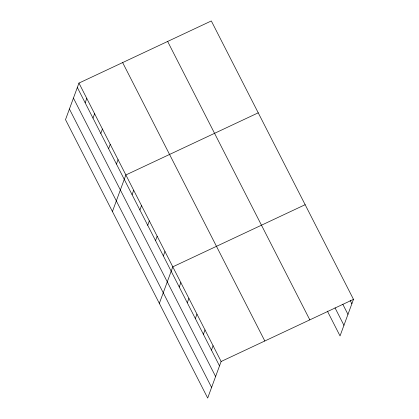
<?xml version="1.0" encoding="UTF-8"?>
<svg xmlns="http://www.w3.org/2000/svg" width="419" height="419" viewBox="0 0 419 419"><rect width="100%" height="100%" fill="white"/><g stroke="black" fill="none" stroke-linecap="round" stroke-linejoin="round"><path stroke-width="0.63" d="M78.961 83.082L65.511 119.64L207.683 398.05L221.132 361.492L353.489 299.36L211.317 20.95L78.961 83.082L221.132 361.492M85.162 102.802L86.78 98.397M92.981 118.111L94.6 113.706M100.801 133.425L102.419 129.021M108.621 148.735L110.239 144.33M116.44 164.049L118.058 159.644M112.428 211.516L125.878 174.959L258.235 112.826M132.079 194.673L133.698 190.268M139.899 209.987L141.517 205.582M147.718 225.296L149.337 220.897M155.538 240.611L157.156 236.206M163.358 255.925L164.976 251.52M159.346 303.393L172.796 266.83L305.152 204.697M179.232 287.01L180.851 282.61M187.288 302.79L188.906 298.386M195.343 318.566L196.967 314.161M203.398 334.341L205.022 329.936M211.459 350.116L213.077 345.712M353.489 299.36L340.039 335.918L327.38 311.123M350.143 300.381L351.871 303.759M342.784 304.231L347.964 314.37M335.022 307.839L343.941 325.306M167.642 41.455L309.814 319.859M122.641 62.578L264.813 340.987M77.342 87.487L219.514 365.892M73.435 98.098L215.607 376.508M69.413 109.029L211.585 387.439"/></g></svg>
